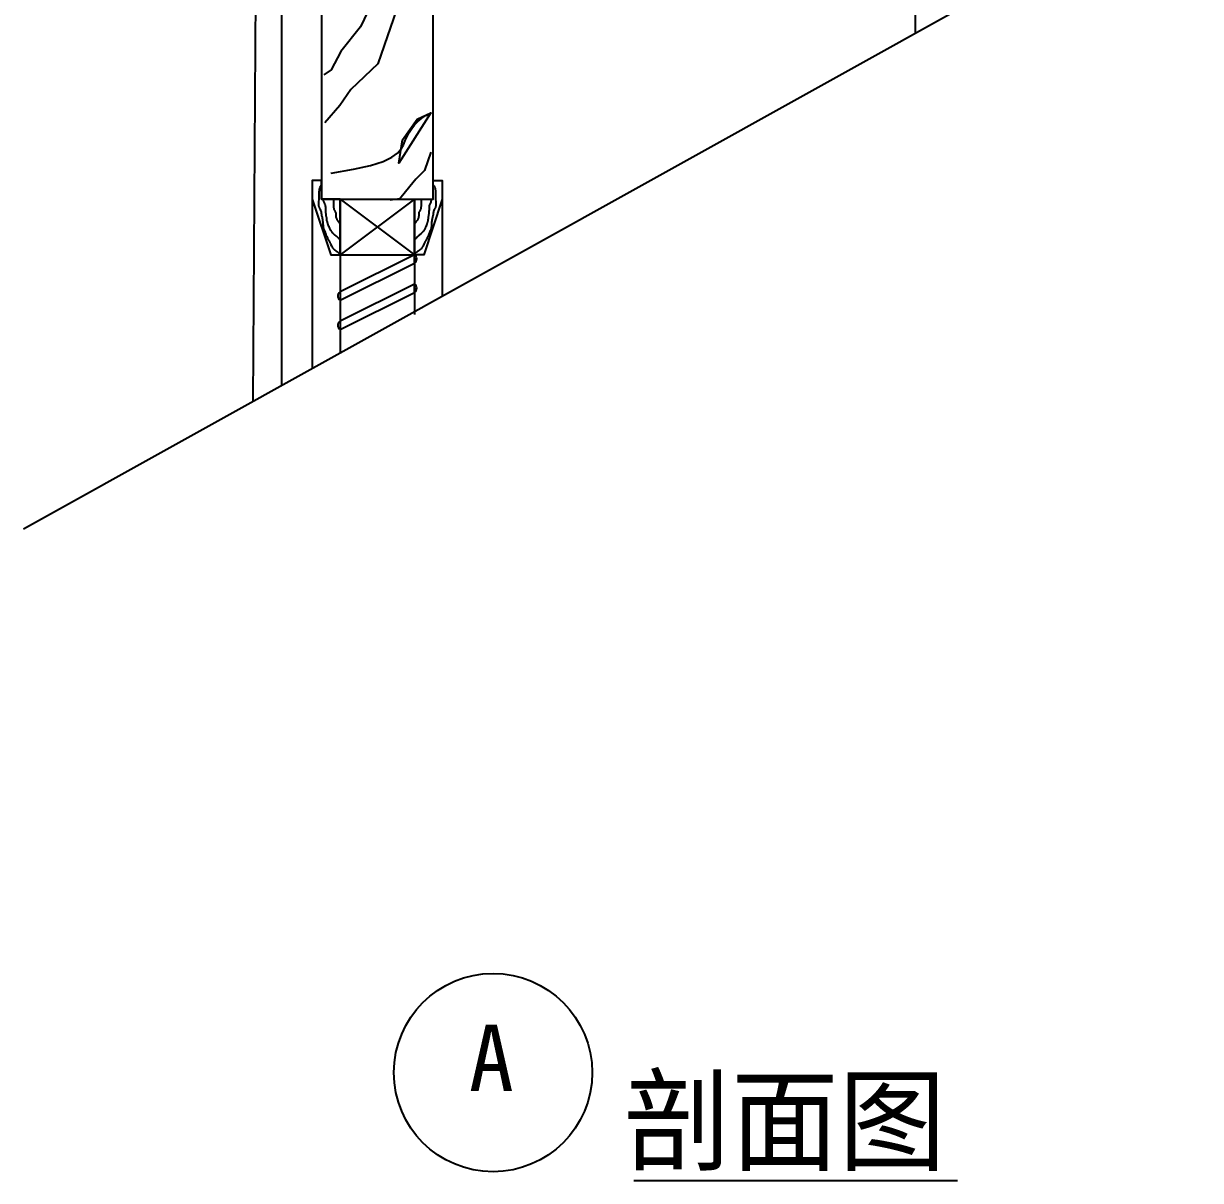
# Model space of a CAD drawing. Header units: metres. Extents: x 139 to 5307, y 329 to 6874.
# Drawn here: x 3854 to 4923, y 3676 to 4726 of the extents above; entities that cross this region are included whole.
import ezdxf

# ---------------------------------------------------------------- set-up
doc = ezdxf.new("R2010")
doc.units = ezdxf.units.M
for name, color, linetype in [('3', 3, 'Continuous'), ('4', 4, 'Continuous'), ('7', 7, 'Continuous'), ('BH', 3, 'Continuous'), ('TEXT', 3, 'Continuous')]:
    doc.layers.add(name, color=color, linetype=linetype)

msp = doc.modelspace()

# ---------------------------------------------------------------- linework, layer by layer
at = {"layer": '3'}
for p, q in [((4122.51, 4574.34), (4122.33, 4573.8)), ((4122.33, 4573.8), (4122.33, 4566.57)), ((4122.69, 4575.43), (4122.51, 4575.06)), ((4122.51, 4575.06), (4122.51, 4574.34)), ((4122.88, 4576.51), (4122.69, 4575.97)), ((4122.69, 4575.97), (4122.69, 4575.43)), ((4123.06, 4577.05), (4122.88, 4576.51)), ((4123.24, 4577.59), (4123.06, 4577.05)), ((4123.42, 4578.32), (4123.24, 4577.59)), ((4123.6, 4578.68), (4123.42, 4578.32)), ((4123.78, 4579.04), (4123.6, 4578.68)), ((4124.14, 4579.4), (4123.78, 4579.04)), ((4124.32, 4579.58), (4124.14, 4579.4)), ((4124.5, 4579.76), (4124.32, 4579.58)), ((4226.18, 4579.76), (4226.36, 4579.58)), ((4226.36, 4579.58), (4226.54, 4579.4)), ((4226.54, 4579.4), (4226.9, 4579.04)), ((4226.9, 4579.04), (4227.08, 4578.68)), ((4227.08, 4578.68), (4227.26, 4578.32)), ((4227.26, 4578.32), (4227.44, 4577.59)), ((4227.44, 4577.59), (4227.62, 4577.05)), ((4227.62, 4577.05), (4227.8, 4576.51)), ((4227.8, 4576.51), (4227.98, 4575.97)), ((4227.98, 4575.97), (4227.98, 4575.43)), ((4227.98, 4575.43), (4228.17, 4575.06)), ((4228.17, 4575.06), (4228.17, 4574.34)), ((4228.17, 4574.34), (4228.35, 4573.8)), ((4228.35, 4573.8), (4228.35, 4566.57)), ((4116.28, 4567.01), (4116.28, 4413)), ((4122.33, 4566.57), (4122.15, 4564.77)), ((4122.15, 4564.77), (4122.15, 4560.43)), ((4125.94, 4566.93), (4126.12, 4566.57)), ((4126.12, 4566.57), (4126.12, 4566.21)), ((4126.12, 4566.21), (4126.31, 4565.85)), ((4126.31, 4565.85), (4126.67, 4564.77)), ((4126.67, 4564.77), (4126.85, 4564.22)), ((4126.85, 4564.22), (4127.03, 4563.68)), ((4127.03, 4563.68), (4127.39, 4562.96)), ((4127.39, 4562.96), (4127.57, 4562.42)), ((4127.57, 4562.42), (4127.93, 4561.88)), ((4127.93, 4561.88), (4128.11, 4561.15)), ((4135.51, 4566.93), (4135.51, 4560.25)), ((4215.17, 4566.93), (4215.17, 4560.25)), ((4222.75, 4561.88), (4222.57, 4561.15)), ((4223.11, 4562.42), (4222.75, 4561.88)), ((4223.29, 4562.96), (4223.11, 4562.42)), ((4223.65, 4563.68), (4223.29, 4562.96)), ((4223.83, 4564.22), (4223.65, 4563.68)), ((4224.01, 4564.77), (4223.83, 4564.22)), ((4224.37, 4565.85), (4224.01, 4564.77)), ((4224.55, 4566.21), (4224.37, 4565.85)), ((4224.73, 4566.93), (4224.55, 4566.57)), ((4224.55, 4566.57), (4224.55, 4566.21)), ((4228.35, 4566.57), (4228.53, 4564.77)), ((4228.53, 4564.77), (4228.53, 4560.43)), ((4234.4, 4567.01), (4234.4, 4478.69)), ((4122.15, 4560.43), (4122.33, 4560.25)), ((4122.33, 4560.25), (4122.33, 4560.07)), ((4122.33, 4560.07), (4122.51, 4559.71)), ((4122.51, 4559.71), (4122.51, 4559.35)), ((4122.51, 4559.35), (4122.69, 4559.17)), ((4122.69, 4559.17), (4122.88, 4558.8)), ((4122.88, 4558.8), (4123.06, 4558.44)), ((4123.06, 4558.44), (4123.24, 4558.26)), ((4123.24, 4558.26), (4123.42, 4557.9)), ((4123.42, 4557.9), (4123.6, 4557.72)), ((4123.6, 4557.72), (4123.6, 4557.36)), ((4123.6, 4557.36), (4123.96, 4556.64)), ((4123.96, 4556.64), (4124.14, 4556.09)), ((4124.14, 4556.09), (4124.32, 4555.55)), ((4124.32, 4555.55), (4124.32, 4555.01)), ((4124.32, 4555.01), (4124.5, 4554.47)), ((4124.5, 4554.47), (4124.5, 4553.75)), ((4124.5, 4553.75), (4124.68, 4553.2)), ((4124.68, 4553.2), (4124.68, 4552.66)), ((4124.68, 4552.66), (4124.86, 4552.12)), ((4124.86, 4552.12), (4124.86, 4551.76)), ((4124.86, 4551.76), (4125.22, 4550.67)), ((4125.22, 4550.67), (4125.22, 4550.13)), ((4128.11, 4561.15), (4128.11, 4560.61)), ((4128.11, 4560.61), (4128.29, 4560.07)), ((4128.29, 4560.07), (4128.29, 4556.82)), ((4128.29, 4556.82), (4128.47, 4556.27)), ((4128.47, 4556.27), (4128.47, 4554.29)), ((4128.47, 4554.29), (4128.65, 4553.93)), ((4128.65, 4553.93), (4128.65, 4553.38)), ((4128.65, 4553.38), (4128.83, 4553.02)), ((4128.83, 4553.02), (4128.83, 4551.58)), ((4128.83, 4551.58), (4129.01, 4551.04)), ((4129.01, 4551.04), (4129.01, 4550.67)), ((4129.01, 4550.67), (4129.19, 4550.13)), ((4135.51, 4560.25), (4135.69, 4560.07)), ((4135.69, 4560.07), (4135.69, 4558.98)), ((4135.69, 4558.98), (4135.87, 4558.62)), ((4135.87, 4558.62), (4135.87, 4558.08)), ((4135.87, 4558.08), (4136.05, 4557.72)), ((4136.05, 4557.72), (4136.05, 4557.36)), ((4136.05, 4557.36), (4136.24, 4557.18)), ((4136.24, 4557.18), (4136.24, 4557)), ((4136.24, 4557), (4136.42, 4556.82)), ((4136.42, 4556.82), (4136.42, 4556.64)), ((4136.42, 4556.64), (4136.6, 4556.46)), ((4136.6, 4556.46), (4136.78, 4556.27)), ((4136.78, 4556.27), (4136.78, 4556.09)), ((4136.78, 4556.09), (4136.96, 4555.73)), ((4136.96, 4555.73), (4137.32, 4555.37)), ((4137.32, 4555.37), (4137.5, 4555.01)), ((4137.5, 4555.01), (4137.5, 4554.65)), ((4137.5, 4554.65), (4137.68, 4554.47)), ((4137.68, 4554.47), (4137.68, 4551.58)), ((4137.68, 4551.58), (4137.86, 4551.22)), ((4137.86, 4551.22), (4137.86, 4550.31)), ((4213, 4551.58), (4212.82, 4551.22)), ((4212.82, 4551.22), (4212.82, 4550.31)), ((4213.18, 4554.65), (4213, 4554.47)), ((4213, 4554.47), (4213, 4551.58)), ((4213.36, 4555.37), (4213.18, 4555.01)), ((4213.18, 4555.01), (4213.18, 4554.65)), ((4213.72, 4555.73), (4213.36, 4555.37)), ((4213.9, 4556.09), (4213.72, 4555.73)), ((4214.08, 4556.46), (4213.9, 4556.27)), ((4213.9, 4556.27), (4213.9, 4556.09)), ((4214.26, 4556.64), (4214.08, 4556.46)), ((4214.44, 4557), (4214.26, 4556.82)), ((4214.26, 4556.82), (4214.26, 4556.64)), ((4214.62, 4557.36), (4214.44, 4557.18)), ((4214.44, 4557.18), (4214.44, 4557)), ((4214.81, 4558.08), (4214.62, 4557.72)), ((4214.62, 4557.72), (4214.62, 4557.36)), ((4214.99, 4558.98), (4214.81, 4558.62)), ((4214.81, 4558.62), (4214.81, 4558.08)), ((4215.17, 4560.25), (4214.99, 4560.07)), ((4214.99, 4560.07), (4214.99, 4558.98)), ((4221.67, 4550.67), (4221.49, 4550.13)), ((4221.85, 4551.58), (4221.67, 4551.04)), ((4221.67, 4551.04), (4221.67, 4550.67)), ((4222.03, 4553.38), (4221.85, 4553.02)), ((4221.85, 4553.02), (4221.85, 4551.58)), ((4222.21, 4554.29), (4222.03, 4553.93)), ((4222.03, 4553.93), (4222.03, 4553.38)), ((4222.39, 4556.82), (4222.21, 4556.27)), ((4222.21, 4556.27), (4222.21, 4554.29)), ((4222.57, 4560.61), (4222.39, 4560.07)), ((4222.39, 4560.07), (4222.39, 4556.82)), ((4222.57, 4561.15), (4222.57, 4560.61)), ((4225.82, 4551.76), (4225.46, 4550.67)), ((4225.46, 4550.67), (4225.46, 4550.13)), ((4226, 4552.66), (4225.82, 4552.12)), ((4225.82, 4552.12), (4225.82, 4551.76)), ((4226.18, 4553.75), (4226, 4553.2)), ((4226, 4553.2), (4226, 4552.66)), ((4226.36, 4555.01), (4226.18, 4554.47)), ((4226.18, 4554.47), (4226.18, 4553.75)), ((4226.54, 4556.09), (4226.36, 4555.55)), ((4226.36, 4555.55), (4226.36, 4555.01)), ((4226.72, 4556.64), (4226.54, 4556.09)), ((4227.08, 4557.36), (4226.72, 4556.64)), ((4227.26, 4557.9), (4227.08, 4557.72)), ((4227.08, 4557.72), (4227.08, 4557.36)), ((4227.44, 4558.26), (4227.26, 4557.9)), ((4227.62, 4558.44), (4227.44, 4558.26)), ((4227.8, 4558.8), (4227.62, 4558.44)), ((4227.98, 4559.17), (4227.8, 4558.8)), ((4228.17, 4559.35), (4227.98, 4559.17)), ((4228.35, 4560.07), (4228.17, 4559.71)), ((4228.17, 4559.71), (4228.17, 4559.35)), ((4228.53, 4560.43), (4228.35, 4560.25)), ((4228.35, 4560.25), (4228.35, 4560.07)), ((4125.22, 4550.13), (4125.4, 4549.59)), ((4125.4, 4549.59), (4125.4, 4549.23)), ((4125.4, 4549.23), (4125.58, 4548.69)), ((4125.58, 4548.69), (4125.76, 4548.14)), ((4125.76, 4548.14), (4125.76, 4547.06)), ((4125.76, 4547.06), (4125.94, 4546.34)), ((4125.94, 4546.34), (4125.94, 4543.81)), ((4125.94, 4543.81), (4126.12, 4543.09)), ((4126.12, 4543.09), (4126.12, 4542)), ((4126.12, 4542), (4126.31, 4541.64)), ((4126.31, 4541.64), (4126.31, 4541.28)), ((4126.31, 4541.28), (4126.49, 4540.92)), ((4126.49, 4540.92), (4126.49, 4540.38)), ((4126.49, 4540.38), (4126.67, 4540.01)), ((4126.67, 4540.01), (4126.85, 4539.47)), ((4129.19, 4550.13), (4129.19, 4549.05)), ((4129.19, 4549.05), (4129.37, 4548.51)), ((4129.37, 4548.51), (4129.37, 4547.42)), ((4129.37, 4547.42), (4129.56, 4547.06)), ((4129.56, 4547.06), (4129.74, 4546.52)), ((4129.74, 4546.52), (4129.74, 4545.98)), ((4129.74, 4545.98), (4129.92, 4545.62)), ((4129.92, 4545.62), (4130.1, 4545.07)), ((4130.1, 4545.07), (4130.28, 4544.71)), ((4130.28, 4544.71), (4130.28, 4544.35)), ((4130.28, 4544.35), (4130.46, 4543.99)), ((4130.46, 4543.99), (4130.46, 4543.81)), ((4130.46, 4543.81), (4130.64, 4543.45)), ((4130.64, 4543.45), (4131, 4542.72)), ((4131, 4542.72), (4131.36, 4541.64)), ((4131.36, 4541.64), (4131.72, 4541.1)), ((4131.72, 4541.1), (4131.9, 4540.56)), ((4131.9, 4540.56), (4132.08, 4540.01)), ((4132.08, 4540.01), (4132.26, 4539.83)), ((4137.86, 4550.31), (4138.04, 4550.13)), ((4138.04, 4550.13), (4138.04, 4549.77)), ((4138.04, 4549.77), (4138.22, 4549.59)), ((4138.22, 4549.59), (4138.22, 4549.41)), ((4138.22, 4549.41), (4138.4, 4549.05)), ((4138.4, 4549.05), (4138.58, 4548.87)), ((4138.58, 4548.87), (4138.58, 4548.51)), ((4138.58, 4548.51), (4138.76, 4548.14)), ((4138.76, 4548.14), (4138.94, 4547.96)), ((4138.94, 4547.96), (4138.94, 4547.78)), ((4138.94, 4547.78), (4139.12, 4547.6)), ((4139.12, 4547.6), (4139.48, 4547.24)), ((4139.48, 4547.24), (4139.67, 4546.88)), ((4139.67, 4546.88), (4140.21, 4546.34)), ((4140.21, 4546.34), (4140.21, 4546.16)), ((4140.21, 4546.16), (4140.39, 4546.16)), ((4140.39, 4546.16), (4140.39, 4545.98)), ((4140.39, 4545.98), (4140.57, 4545.8)), ((4140.57, 4545.8), (4140.57, 4545.62)), ((4140.57, 4545.62), (4140.75, 4545.62)), ((4140.75, 4545.62), (4140.75, 4545.43)), ((4140.75, 4545.43), (4140.93, 4545.43)), ((4140.93, 4545.43), (4140.93, 4545.07)), ((4140.93, 4545.07), (4141.11, 4545.07)), ((4141.11, 4545.07), (4141.11, 4544.89)), ((4141.11, 4544.89), (4141.47, 4544.53)), ((4141.47, 4544.53), (4141.47, 4544.35)), ((4141.47, 4544.35), (4141.65, 4544.17)), ((4209.21, 4544.35), (4209.03, 4544.17)), ((4209.57, 4544.89), (4209.21, 4544.53)), ((4209.21, 4544.53), (4209.21, 4544.35)), ((4209.57, 4545.07), (4209.57, 4544.89)), ((4209.75, 4545.07), (4209.57, 4545.07)), ((4209.75, 4545.43), (4209.75, 4545.07)), ((4209.93, 4545.43), (4209.75, 4545.43)), ((4209.93, 4545.62), (4209.93, 4545.43)), ((4210.11, 4545.62), (4209.93, 4545.62)), ((4210.29, 4545.98), (4210.11, 4545.8)), ((4210.11, 4545.8), (4210.11, 4545.62)), ((4210.29, 4546.16), (4210.29, 4545.98)), ((4210.47, 4546.16), (4210.29, 4546.16)), ((4211.01, 4546.88), (4210.47, 4546.34)), ((4210.47, 4546.34), (4210.47, 4546.16)), ((4211.19, 4547.24), (4211.01, 4546.88)), ((4211.56, 4547.6), (4211.19, 4547.24)), ((4211.74, 4547.78), (4211.56, 4547.6)), ((4211.92, 4548.14), (4211.74, 4547.96)), ((4211.74, 4547.96), (4211.74, 4547.78)), ((4212.1, 4548.51), (4211.92, 4548.14)), ((4212.28, 4549.05), (4212.1, 4548.87)), ((4212.1, 4548.87), (4212.1, 4548.51)), ((4212.46, 4549.41), (4212.28, 4549.05)), ((4212.64, 4549.77), (4212.46, 4549.59)), ((4212.46, 4549.59), (4212.46, 4549.41)), ((4212.82, 4550.31), (4212.64, 4550.13)), ((4212.64, 4550.13), (4212.64, 4549.77)), ((4218.6, 4540.01), (4218.42, 4539.83)), ((4218.78, 4540.56), (4218.6, 4540.01)), ((4218.96, 4541.1), (4218.78, 4540.56)), ((4219.32, 4541.64), (4218.96, 4541.1)), ((4219.68, 4542.72), (4219.32, 4541.64)), ((4220.04, 4543.45), (4219.68, 4542.72)), ((4220.22, 4543.81), (4220.04, 4543.45)), ((4220.4, 4544.35), (4220.22, 4543.99)), ((4220.22, 4543.99), (4220.22, 4543.81)), ((4220.58, 4545.07), (4220.4, 4544.71)), ((4220.4, 4544.71), (4220.4, 4544.35)), ((4220.76, 4545.62), (4220.58, 4545.07)), ((4220.94, 4545.98), (4220.76, 4545.62)), ((4221.12, 4547.06), (4220.94, 4546.52)), ((4220.94, 4546.52), (4220.94, 4545.98)), ((4221.3, 4547.42), (4221.12, 4547.06)), ((4221.49, 4549.05), (4221.3, 4548.51)), ((4221.3, 4548.51), (4221.3, 4547.42)), ((4221.49, 4550.13), (4221.49, 4549.05)), ((4224.01, 4540.01), (4223.83, 4539.47)), ((4224.19, 4540.38), (4224.01, 4540.01)), ((4224.37, 4541.28), (4224.19, 4540.92)), ((4224.19, 4540.92), (4224.19, 4540.38)), ((4224.55, 4542), (4224.37, 4541.64)), ((4224.37, 4541.64), (4224.37, 4541.28)), ((4224.73, 4543.81), (4224.55, 4543.09)), ((4224.55, 4543.09), (4224.55, 4542)), ((4224.92, 4547.06), (4224.73, 4546.34)), ((4224.73, 4546.34), (4224.73, 4543.81)), ((4225.1, 4548.69), (4224.92, 4548.14)), ((4224.92, 4548.14), (4224.92, 4547.06)), ((4225.28, 4549.23), (4225.1, 4548.69)), ((4225.46, 4550.13), (4225.28, 4549.59)), ((4225.28, 4549.59), (4225.28, 4549.23)), ((4126.85, 4539.47), (4127.21, 4538.75)), ((4127.21, 4538.75), (4127.39, 4538.39)), ((4127.39, 4538.39), (4127.57, 4537.85)), ((4127.57, 4537.85), (4127.75, 4537.49)), ((4127.75, 4537.49), (4127.93, 4536.94)), ((4127.93, 4536.94), (4128.11, 4536.58)), ((4128.11, 4536.58), (4128.11, 4536.22)), ((4128.11, 4536.22), (4128.29, 4535.86)), ((4128.29, 4535.86), (4128.47, 4535.68)), ((4128.47, 4535.68), (4128.65, 4535.14)), ((4128.65, 4535.14), (4128.83, 4534.77)), ((4128.83, 4534.77), (4128.83, 4534.23)), ((4128.83, 4534.23), (4129.01, 4533.87)), ((4129.01, 4533.87), (4129.19, 4533.51)), ((4129.19, 4533.51), (4129.19, 4533.33)), ((4129.19, 4533.33), (4129.56, 4532.97)), ((4129.56, 4532.97), (4129.92, 4532.43)), ((4129.92, 4532.43), (4130.1, 4531.88)), ((4130.1, 4531.88), (4130.28, 4531.34)), ((4130.28, 4531.34), (4130.64, 4530.8)), ((4130.64, 4530.8), (4130.64, 4530.44)), ((4130.64, 4530.44), (4130.82, 4530.08)), ((4130.82, 4530.08), (4131, 4529.9)), ((4131, 4529.9), (4131, 4529.72)), ((4131, 4529.72), (4131.36, 4529.35)), ((4131.36, 4529.35), (4131.54, 4528.99)), ((4132.26, 4539.83), (4132.44, 4539.47)), ((4132.44, 4539.47), (4132.8, 4539.11)), ((4132.8, 4539.11), (4133.17, 4538.57)), ((4133.17, 4538.57), (4133.35, 4538.03)), ((4133.35, 4538.03), (4133.71, 4537.67)), ((4133.71, 4537.67), (4133.89, 4537.3)), ((4133.89, 4537.3), (4134.25, 4536.94)), ((4134.25, 4536.94), (4134.61, 4536.58)), ((4134.61, 4536.58), (4134.79, 4536.22)), ((4134.79, 4536.22), (4135.33, 4535.68)), ((4135.33, 4535.68), (4135.69, 4535.32)), ((4135.69, 4535.32), (4135.87, 4535.14)), ((4135.87, 4535.14), (4136.24, 4534.96)), ((4136.24, 4534.96), (4136.42, 4534.59)), ((4136.42, 4534.59), (4136.78, 4534.41)), ((4136.78, 4534.41), (4137.14, 4534.23)), ((4137.14, 4534.23), (4137.32, 4534.05)), ((4137.32, 4534.05), (4137.68, 4533.69)), ((4137.68, 4533.69), (4138.04, 4533.51)), ((4138.04, 4533.51), (4138.94, 4532.61)), ((4138.94, 4532.61), (4139.3, 4532.25)), ((4139.3, 4532.25), (4139.85, 4531.7)), ((4139.85, 4531.7), (4140.03, 4531.52)), ((4140.03, 4531.52), (4140.21, 4531.34)), ((4140.21, 4531.34), (4140.39, 4531.16)), ((4140.39, 4531.16), (4141.11, 4530.44)), ((4141.11, 4530.44), (4141.29, 4530.44)), ((4141.29, 4530.44), (4141.47, 4530.26)), ((4141.47, 4530.26), (4141.65, 4530.26)), ((4141.65, 4530.26), (4141.65, 4530.08)), ((4141.65, 4530.08), (4141.83, 4530.08)), ((4209.03, 4530.08), (4208.85, 4530.08)), ((4209.03, 4530.26), (4209.03, 4530.08)), ((4209.21, 4530.26), (4209.03, 4530.26)), ((4209.39, 4530.44), (4209.21, 4530.26)), ((4209.57, 4530.44), (4209.39, 4530.44)), ((4210.29, 4531.16), (4209.57, 4530.44)), ((4210.47, 4531.34), (4210.29, 4531.16)), ((4210.65, 4531.52), (4210.47, 4531.34)), ((4210.83, 4531.7), (4210.65, 4531.52)), ((4211.37, 4532.25), (4210.83, 4531.7)), ((4211.74, 4532.61), (4211.37, 4532.25)), ((4212.64, 4533.51), (4211.74, 4532.61)), ((4213, 4533.69), (4212.64, 4533.51)), ((4213.36, 4534.05), (4213, 4533.69)), ((4213.54, 4534.23), (4213.36, 4534.05)), ((4213.9, 4534.41), (4213.54, 4534.23)), ((4214.26, 4534.59), (4213.9, 4534.41)), ((4214.44, 4534.96), (4214.26, 4534.59)), ((4214.81, 4535.14), (4214.44, 4534.96)), ((4214.99, 4535.32), (4214.81, 4535.14)), ((4215.35, 4535.68), (4214.99, 4535.32)), ((4215.89, 4536.22), (4215.35, 4535.68)), ((4216.07, 4536.58), (4215.89, 4536.22)), ((4216.43, 4536.94), (4216.07, 4536.58)), ((4216.79, 4537.3), (4216.43, 4536.94)), ((4216.97, 4537.67), (4216.79, 4537.3)), ((4217.33, 4538.03), (4216.97, 4537.67)), ((4217.51, 4538.57), (4217.33, 4538.03)), ((4217.87, 4539.11), (4217.51, 4538.57)), ((4218.24, 4539.47), (4217.87, 4539.11)), ((4218.42, 4539.83), (4218.24, 4539.47)), ((4219.32, 4529.35), (4219.14, 4528.99)), ((4219.68, 4529.72), (4219.32, 4529.35)), ((4219.86, 4530.08), (4219.68, 4529.9)), ((4219.68, 4529.9), (4219.68, 4529.72)), ((4220.04, 4530.44), (4219.86, 4530.08)), ((4220.4, 4531.34), (4220.04, 4530.8)), ((4220.04, 4530.8), (4220.04, 4530.44)), ((4220.58, 4531.88), (4220.4, 4531.34)), ((4220.76, 4532.43), (4220.58, 4531.88)), ((4221.12, 4532.97), (4220.76, 4532.43)), ((4221.49, 4533.33), (4221.12, 4532.97)), ((4221.67, 4533.87), (4221.49, 4533.51)), ((4221.49, 4533.51), (4221.49, 4533.33)), ((4221.85, 4534.23), (4221.67, 4533.87)), ((4222.03, 4535.14), (4221.85, 4534.77)), ((4221.85, 4534.77), (4221.85, 4534.23)), ((4222.21, 4535.68), (4222.03, 4535.14)), ((4222.39, 4535.86), (4222.21, 4535.68)), ((4222.57, 4536.22), (4222.39, 4535.86)), ((4222.75, 4536.94), (4222.57, 4536.58)), ((4222.57, 4536.58), (4222.57, 4536.22)), ((4222.93, 4537.49), (4222.75, 4536.94)), ((4223.11, 4537.85), (4222.93, 4537.49)), ((4223.29, 4538.39), (4223.11, 4537.85)), ((4223.47, 4538.75), (4223.29, 4538.39)), ((4223.83, 4539.47), (4223.47, 4538.75)), ((4131.54, 4528.99), (4131.72, 4528.63)), ((4131.72, 4528.63), (4131.9, 4528.09)), ((4131.9, 4528.09), (4132.26, 4527.73)), ((4132.26, 4527.73), (4132.44, 4527.19)), ((4132.44, 4527.19), (4132.8, 4526.64)), ((4132.8, 4526.64), (4132.99, 4526.1)), ((4132.99, 4526.1), (4133.71, 4524.66)), ((4133.71, 4524.66), (4133.89, 4524.3)), ((4133.89, 4524.3), (4134.07, 4523.93)), ((4134.07, 4523.93), (4134.43, 4523.39)), ((4134.43, 4523.39), (4134.79, 4522.85)), ((4134.79, 4522.85), (4135.15, 4522.49)), ((4135.15, 4522.49), (4135.51, 4521.95)), ((4135.51, 4521.95), (4136.42, 4521.04)), ((4136.42, 4521.04), (4136.6, 4520.86)), ((4136.6, 4520.86), (4136.96, 4520.5)), ((4136.96, 4520.5), (4137.68, 4520.14)), ((4137.68, 4520.14), (4137.86, 4519.96)), ((4137.86, 4519.96), (4138.04, 4519.78)), ((4138.04, 4519.78), (4138.4, 4519.6)), ((4138.4, 4519.6), (4138.58, 4519.42)), ((4138.58, 4519.42), (4138.94, 4519.24)), ((4138.94, 4519.24), (4139.12, 4519.06)), ((4139.12, 4519.06), (4139.48, 4518.88)), ((4139.48, 4518.88), (4139.85, 4518.51)), ((4139.85, 4518.51), (4140.03, 4518.51)), ((4140.03, 4518.51), (4140.21, 4518.33)), ((4216.97, 4524.66), (4216.79, 4524.3)), ((4217.69, 4526.1), (4216.97, 4524.66)), ((4217.87, 4526.64), (4217.69, 4526.1)), ((4218.24, 4527.19), (4217.87, 4526.64)), ((4218.42, 4527.73), (4218.24, 4527.19)), ((4218.78, 4528.09), (4218.42, 4527.73)), ((4218.96, 4528.63), (4218.78, 4528.09)), ((4219.14, 4528.99), (4218.96, 4528.63)), ((4140.21, 4518.33), (4140.39, 4518.15)), ((4140.39, 4518.15), (4140.57, 4518.15)), ((4140.57, 4518.15), (4140.93, 4517.97)), ((4140.93, 4517.97), (4141.11, 4517.79)), ((4141.11, 4517.79), (4141.29, 4517.79)), ((4141.29, 4517.79), (4141.29, 4517.61)), ((4141.29, 4517.61), (4141.47, 4517.61)), ((4141.47, 4517.61), (4141.65, 4517.43))]:
    msp.add_line(p, q, dxfattribs=at)
at = {"layer": '4'}
for p, q in [((4141.59, 4567.01), (4141.59, 4427.08)), ((4209.09, 4567.01), (4209.09, 4462.16)), ((4141.59, 4516.39), (4209.09, 4516.39))]:
    msp.add_line(p, q, dxfattribs=at)
for points in [[(4124.71, 4859.51), (4124.71, 4567.01), (4225.96, 4567.01), (4225.96, 4859.51)], [(4124.71, 4567.01), (4124.71, 4583.89), (4116.28, 4583.89), (4116.28, 4567.01), (4133.15, 4516.39), (4141.59, 4516.39), (4141.59, 4567.01)], [(4225.96, 4567.01), (4225.96, 4583.89), (4234.4, 4583.89), (4234.4, 4567.01), (4217.53, 4516.39), (4209.09, 4516.39), (4209.09, 4567.01)]]:
    msp.add_lwpolyline(points, close=True, dxfattribs=at)
at = {"layer": '7'}
for p, q in [((4663.66, 6211.25), (4663.66, 4717.38)), ((4088.78, 4397.71), (4088.78, 5066.17)), ((4062.71, 4383.22), (4067.41, 5054.29))]:
    msp.add_line(p, q, dxfattribs=at)
at = {"layer": 'BH'}
for p, q in [((4922.51, 4861.32), (3854.31, 4267.34)), ((4209.09, 4567.01), (4141.59, 4516.39)), ((4141.59, 4567.01), (4209.09, 4516.39)), ((4210.65, 4518.51), (4210.47, 4518.33)), ((4210.83, 4518.51), (4210.65, 4518.51)), ((4211.19, 4518.88), (4210.83, 4518.51)), ((4211.56, 4519.06), (4211.19, 4518.88)), ((4211.74, 4519.24), (4211.56, 4519.06)), ((4212.1, 4519.42), (4211.74, 4519.24)), ((4212.28, 4519.6), (4212.1, 4519.42)), ((4212.64, 4519.78), (4212.28, 4519.6)), ((4212.82, 4519.96), (4212.64, 4519.78)), ((4213, 4520.14), (4212.82, 4519.96)), ((4213.72, 4520.5), (4213, 4520.14)), ((4214.08, 4520.86), (4213.72, 4520.5)), ((4214.26, 4521.04), (4214.08, 4520.86)), ((4215.17, 4521.95), (4214.26, 4521.04)), ((4215.53, 4522.49), (4215.17, 4521.95)), ((4215.89, 4522.85), (4215.53, 4522.49)), ((4216.25, 4523.39), (4215.89, 4522.85)), ((4216.61, 4523.93), (4216.25, 4523.39)), ((4216.79, 4524.3), (4216.61, 4523.93)), ((4209.21, 4517.61), (4209.03, 4517.43)), ((4209.39, 4517.61), (4209.21, 4517.61)), ((4209.39, 4517.79), (4209.39, 4517.61)), ((4209.57, 4517.79), (4209.39, 4517.79)), ((4209.75, 4517.97), (4209.57, 4517.79)), ((4210.11, 4518.15), (4209.75, 4517.97)), ((4210.29, 4518.15), (4210.11, 4518.15)), ((4210.47, 4518.33), (4210.29, 4518.15))]:
    msp.add_line(p, q, dxfattribs=at)
for points in [[(4223.87, 4815.83), (4218.29, 4810.25), (4191.5, 4791.29), (4176.99, 4758.96), (4160.24, 4723.27), (4142.38, 4700.97), (4133.45, 4684.25), (4126.76, 4679.78)], [(4224.99, 4799.1), (4212.71, 4792.41), (4195.97, 4747.81), (4175.87, 4689.82), (4151.31, 4666.4), (4141.27, 4651.91), (4127.87, 4636.3)], [(4133.45, 4590.58), (4133.45, 4590.58), (4153.8, 4594), (4169.28, 4597.55), (4180.61, 4601.2), (4188.54, 4604.93), (4193.78, 4608.72), (4197.07, 4612.53), (4199.14, 4616.34), (4200.71, 4620.13), (4202.4, 4623.86), (4204.37, 4627.5), (4206.64, 4631.01), (4209.26, 4634.34), (4212.25, 4637.47), (4215.66, 4640.36), (4219.53, 4642.95), (4223.87, 4645.22), (4194.85, 4599.5), (4198.2, 4620.68), (4211.59, 4639.64), (4223.87, 4645.22)], [(4223.87, 4609.53), (4218.29, 4592.81), (4210.48, 4585), (4204.9, 4578.31), (4195.97, 4567.16), (4187.04, 4566.04)], [(4209.09, 4516.39), (4141.59, 4482.68), (4141.59, 4475.17), (4141.59, 4475.17), (4209.09, 4508.88), (4209.09, 4516.39)], [(4209.09, 4489.78), (4141.59, 4456.06), (4141.59, 4448.68)], [(4141.59, 4448.68), (4209.09, 4482.27), (4209.09, 4489.78)]]:
    msp.add_lwpolyline(points, dxfattribs=at)
for centre, start, end in [((4206.67, 4512.63), 302.76, 57.24), ((4206.67, 4486.02), 302.76, 57.24), ((4144.01, 4478.92), 122.76, 237.24), ((4144.01, 4452.31), 122.76, 237.24)]:
    msp.add_arc(centre, 4.47, start, end, dxfattribs=at)
at = {"layer": 'TEXT'}
msp.add_line((4408.22, 3676.29), (4702.09, 3676.29), dxfattribs=at)
msp.add_circle((4280.44, 3774.17), 90, dxfattribs=at)

# ---------------------------------------------------------------- texts
for s, height, p in [('A', 60, (4258.49, 3757.57)), ('剖面图', 75, (4399.02, 3693.1))]:
    msp.add_text(s, height=height, dxfattribs=at).set_placement(p)

doc.saveas('drawing.dxf')
